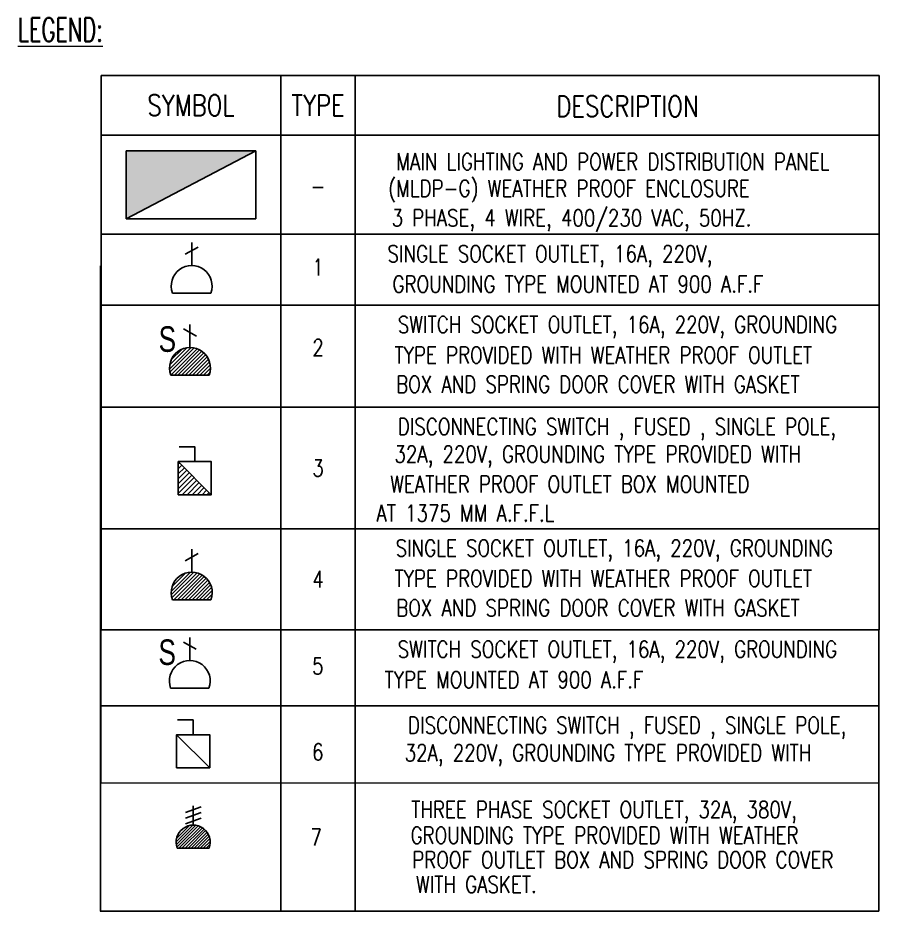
# Model space of a CAD drawing. Header units: millimetres. Extents: x 303 to 36781, y 801 to 16131.
# Drawn here: x 24269 to 36781, y 2103 to 15080 of the extents above; entities that cross this region are included whole.
import ezdxf
from ezdxf.enums import TextEntityAlignment as Align

# ---------------------------------------------------------------- set-up
doc = ezdxf.new("R2010")
doc.units = ezdxf.units.MM
doc.header["$MEASUREMENT"] = 0
for name, color, linetype in [('E-PW-SYM', 7, 'Continuous'), ('E-PW-TXT', 2, 'Continuous'), ('Layer1', 8, 'Continuous'), ('v.p', 7, 'Continuous'), ('veportes', 5, 'Continuous')]:
    doc.layers.add(name, color=color, linetype=linetype)
doc.layers.add('TEXT', color=2, linetype='Continuous', lineweight=0)
doc.layers.add('WALL', color=7, linetype='Continuous', lineweight=0)
doc.styles.add('EN-SCL', font='swisscl.ttf')
doc.styles.add('ROMDIM', font='romans.shx', dxfattribs={"width": 0.65})

# ---------------------------------------------------------------- blocks, each defined once
blk = doc.blocks.new('FAG')
at = {"lineweight": 0}
blk.add_hatch(color=13, dxfattribs=at).paths.add_polyline_path([(0.3, 0.041), (-0.3, 0.041), (-0.3, -0.275)])
at = {"layer": 'Layer1'}
for p, q in [((0.3, 0.041), (-0.3, 0.041)), ((-0.3, -0.275), (-0.3, 0.041)), ((0.3, 0.041), (-0.3, -0.275)), ((0.3, -0.275), (0.3, 0.041)), ((-0.3, -0.275), (0.3, -0.275))]:
    blk.add_line(p, q, dxfattribs=at)
blk = doc.blocks.new('E-S03')
at = {"layer": 'E-PW-SYM', "color": 0}
for p, q in [((-62.8, 381.3), (62.8, 451)), ((-187.4, 0), (187.4, 0))]:
    blk.add_line(p, q, dxfattribs=at)
at = {"layer": 'E-PW-SYM', "color": 4}
blk.add_line((0, 270), (0, 495), dxfattribs=at)
at = {"layer": 'E-PW-SYM', "color": 0}
blk.add_arc((0, 69.9), 200.1, 339.53713, 200.46287, dxfattribs=at)
at = {"layer": 'E-PW-TXT', "style": 'EN-SCL'}
for tag, p in [('SOCKET3 ABB.', (185, 727.1)), ('SOCKET3', (534.2, 202.6))]:
    blk.add_attdef(tag, text='', height=250, dxfattribs=at).set_placement(p, align=Align.MIDDLE_CENTER)
blk = doc.blocks.new('E-DS02')
at = {"layer": 'E-PW-SYM'}
blk.add_line((176.8, 353.6), (-176.8, 0), dxfattribs=at)
blk.add_lwpolyline([(-176.8, 353.6), (-176.8, 0), (176.8, 0), (176.8, 353.6)], close=True, dxfattribs=at)
blk.add_lwpolyline([(176.8, 176.8), (336.7, 176.8), (336.7, 344.4)], dxfattribs=at)
at = {"layer": 'E-PW-TXT', "style": 'EN-SCL'}
for tag, p in [('DESCONNECT2', (545.4, 1109.9)), ('EQUIPMENT2', (545.4, 779.8))]:
    blk.add_attdef(tag, text='', height=250, dxfattribs=at).set_placement(p, align=Align.MIDDLE_LEFT)
blk.add_attdef('DISCON2.', text='', height=250, dxfattribs=at).set_placement((685.3, 202.6), align=Align.MIDDLE_CENTER)
blk = doc.blocks.new('S5')
at = {"linetype": 'Continuous'}
h = blk.add_hatch(dxfattribs=at)
h.set_pattern_fill('ANSI31', color=1, scale=300, style=0)
h.paths.add_polyline_path([(-457.3, -196.7), (-103.8, -550.2), (-457.3, -550.2)])
blk.add_lwpolyline([(-457.3, -196.7), (-103.8, -550.2), (-457.3, -550.2), (-457.3, -196.7)])
at = {"layer": 'E-PW-SYM', "color": 7, "rotation": 90}
blk.add_blockref('E-DS02', (-103.8, -373.4), dxfattribs=at)
blk = doc.blocks.new('SW-S-WP')
at = {"layer": 'veportes', "linetype": 'Continuous'}
h = blk.add_hatch(dxfattribs=at)
h.set_pattern_fill('ANSI31', color=1, scale=125, style=0)
h.set_pattern_definition([(45, (27655.371, -14616.151), (-11.04854346, 11.04854346), [])])
edge = h.paths.add_edge_path()
edge.add_arc((560450.6, 114616.2), 122.5, 339.5371, 560.4629)
edge.add_line((560335.8, 114573.4), (560565.4, 114573.4))
at = {"layer": 'E-PW-SYM', "color": 4}
ref = blk.add_blockref('E-S03', (560450.6, 114571.7), dxfattribs=dict(at, xscale=-0.6186868656768638, yscale=0.6186868694394434, zscale=0.6186868686868686))
ref.add_attrib('SOCKET3 ABB.', 'S', dxfattribs={"layer": 'E-PW-TXT', "height": 154.7, "style": 'EN-SCL'}).set_placement((560313.7, 114789.6), align=Align.MIDDLE_CENTER)
blk = doc.blocks.new('S-WE-P')
at = {"layer": 'veportes', "linetype": 'Continuous'}
h = blk.add_hatch(dxfattribs=at)
h.set_pattern_fill('ANSI31', color=1, scale=125, style=0)
h.set_pattern_definition([(45, (27665.824, -14194.343), (-11.04854346, 11.04854346), [])])
edge = h.paths.add_edge_path()
edge.add_arc((560461.1, 115038), 122.5, 339.5371, 560.4629)
edge.add_line((560346.3, 114995.2), (560575.9, 114995.2))
at = {"layer": 'E-PW-SYM', "color": 4, "xscale": 0.6186868656768638, "yscale": 0.6186868694394434, "zscale": 0.6186868686868686}
blk.add_blockref('E-S03', (560461.1, 114993.5), dxfattribs=at)
blk = doc.blocks.new('power socket')
for p, q in [((26019.8, 11421.7), (26259.8, 11181.8)), ((26019.8, 11181.8), (26019.8, 11421.7)), ((26259.8, 11181.8), (26019.8, 11181.8))]:
    blk.add_line(p, q)
at = {"layer": 'E-PW-SYM', "color": 7, "xscale": 0.6787878794200878, "yscale": 0.6787878816776356, "zscale": 0.6787878787878787, "rotation": 90}
blk.add_blockref('E-DS02', (26259.8, 11301.8), dxfattribs=at)
blk = doc.blocks.new('E-S05')
at = {"layer": 'E-PW-SYM', "color": 4}
for p, q in [((-89, 418), (93, 483)), ((0, 270), (0, 495)), ((-89, 352), (93, 418)), ((-89, 286), (93, 352))]:
    blk.add_line(p, q, dxfattribs=at)
at = {"layer": 'E-PW-SYM', "color": 0}
blk.add_line((-187, 0), (187, 0), dxfattribs=at)
blk.add_arc((0, 70), 200, 339.5371, 200.4629, dxfattribs=at)
at = {"layer": 'E-PW-TXT', "style": 'EN-SCL'}
for tag, p in [('SOCKET5 ABB.', (185, 727)), ('SOCKET5', (472, 203))]:
    blk.add_attdef(tag, text='', height=250, dxfattribs=at).set_placement(p, align=Align.MIDDLE_CENTER)
blk = doc.blocks.new('3Q-WP')
at = {"layer": 'veportes', "linetype": 'Continuous'}
h = blk.add_hatch(dxfattribs=at)
h.set_pattern_fill('ANSI31', color=1, scale=125, style=0)
h.set_pattern_definition([(45, (27657.924, -15339.018), (-11.04854346, 11.04854346), [])])
edge = h.paths.add_edge_path()
edge.add_arc((560453.2, 113893.3), 122.5, 339.53713, 560.46287)
edge.add_line((560338.4, 113850.5), (560568, 113850.5))
at = {"layer": 'E-PW-SYM', "color": 4, "xscale": 0.6186868656768638, "yscale": 0.6186868694394434, "zscale": 0.6186868686868686}
blk.add_blockref('E-S05', (560453.2, 113848.8), dxfattribs=at)

msp = doc.modelspace()

# ---------------------------------------------------------------- linework, layer by layer
for points in [[(25466, 2103), (36747, 2103)], [(36747, 2103), (36779, 2103)]]:
    msp.add_lwpolyline(points)
at = {"layer": 'v.p', "linetype": 'Continuous'}
for p, q in [((25479, 14245), (25479, 9395)), ((28089, 14245), (28089, 9395)), ((29170, 14245), (29170, 9395)), ((36781, 14245), (36781, 9395)), ((36781, 11936), (25479, 11936)), ((25470, 11477), (25470, 2103)), ((36781, 10906), (25479, 10906)), ((25479, 9426), (25479, 6188)), ((36781, 9426), (25479, 9426)), ((28089, 9426), (28089, 6188)), ((29170, 9426), (29170, 6188)), ((36781, 9426), (36781, 6188)), ((36781, 7655), (25479, 7655)), ((25476, 6189), (25476, 3965)), ((36781, 6188), (25479, 6188)), ((28087, 6189), (28087, 2103)), ((29167, 6189), (29167, 2103)), ((36779, 6189), (36779, 2103)), ((36779, 5086), (25476, 5086))]:
    msp.add_line(p, q, dxfattribs=at)
for points in [[(25479, 14245), (36781, 14245)], [(25479, 13374), (36781, 13374)]]:
    msp.add_lwpolyline(points, dxfattribs=at)
at = {"layer": 'WALL'}
msp.add_line((25470, 3965), (36779, 3965), dxfattribs=at)

# ---------------------------------------------------------------- block references
for name, p, xscale, yscale, zscale in [('S5', (27220, 8900), 1.357575763355271, 1.357575758840176, 1.357575757575757), ('power socket', (-25464, -18179), 2, 2, 2)]:
    msp.add_blockref(name, p, dxfattribs=dict(xscale=xscale, yscale=yscale, zscale=zscale))
at = {"layer": 'E-PW-SYM', "color": 4, "xscale": 1.484848477624473, "yscale": 1.484848486654664, "zscale": 1.484848484848485}
msp.add_blockref('E-S03', (26794, 11081), dxfattribs=at)
at = {"layer": 'E-PW-SYM', "color": 4}
ref = msp.add_blockref('E-S03', (26767, 5342), dxfattribs=dict(at, xscale=-1.484848477624473, yscale=1.484848486654664, zscale=1.484848484848485))
ref.add_attrib('SOCKET3 ABB.', 'S', dxfattribs={"layer": 'E-PW-TXT', "height": 371, "style": 'EN-SCL'}).set_placement((26438, 5865), align=Align.MIDDLE_CENTER)
at = {"layer": 'Layer1', "xscale": 3137.076982043006, "yscale": 3137.076982056553, "zscale": 3137.076982056402}
msp.add_blockref('FAG', (26784, 13022), dxfattribs=at)
at = {"layer": 'veportes', "color": 1, "linetype": 'Continuous'}
for name, p, xscale, yscale, zscale in [('SW-S-WP', (-1318312, -265081), 2.4, 2.4, 2.4), ('S-WE-P', (-1318312, -269357), 2.4, 2.4, 2.4), ('3Q-WP', (-1094090, -224679), 2, 2, 2)]:
    msp.add_blockref(name, p, dxfattribs=dict(at, xscale=xscale, yscale=yscale, zscale=zscale))

# ---------------------------------------------------------------- texts
at = {"layer": 'TEXT', "color": 4, "style": 'ROMDIM', "width": 0.65}
msp.add_text('%%ULEGEND:', height=343.7, dxfattribs=at).set_placement((24269, 14737))
at = {"layer": 'TEXT', "color": 2, "style": 'ROMDIM', "width": 0.8}
for s, height, p in [('SYMBOL', 303, (26784, 13810)), ('TYPE', 303, (28630, 13810)), ('DESCRIPTION', 303.03, (33125, 13796)), ('MAIN LIGHTING AND POWER DISTRIBUTION PANEL ', 242.42, (32980, 12991)), ('(MLDP-G) WEATHER PROOF ENCLOSURE ', 242.42, (32342, 12586)), ('-', 242, (28630, 12632)), ('3 PHASE, 4 WIRE, 400/230 VAC, 50HZ.', 242.42, (32313, 12157)), ('SINGLE SOCKET OUTLET, 16A, 220V,', 242.42, (31999, 11616)), ('1', 242, (28630, 11457)), ('GROUNDING TYPE MOUNTED AT 900 A.F.F', 242.42, (32405, 11212)), ('SWITCH SOCKET OUTLET, 16A, 220V, GROUNDING ', 242.42, (33047, 10587)), ('2', 242, (28630, 10290)), ('TYPE PROVIDED WITH WEATHER PROOF OUTLET', 242.42, (32775, 10182)), ('BOX AND SPRING DOOR COVER WITH GASKET', 242.42, (32696, 9756)), ('DISCONNECTING SWITCH , FUSED , SINGLE POLE, ', 242.42, (33038, 9105)), ('32A, 220V, GROUNDING TYPE PROVIDED WITH ', 242.42, (32761, 8705)), ('3', 242, (28630, 8540)), ('WEATHER PROOF OUTLET BOX MOUNTED ', 242.42, (32355, 8306)), ('AT 1375 MM A.F.F.L', 242.42, (30771, 7884)), ('SINGLE SOCKET OUTLET, 16A, 220V, GROUNDING', 242.42, (32932, 7340)), ('4', 242, (28630, 6924)), ('TYPE PROVIDED WITH WEATHER PROOF OUTLET', 242.42, (32775, 6936)), ('BOX AND SPRING DOOR COVER WITH GASKET', 242.42, (32697, 6508)), ('SWITCH SOCKET OUTLET, 16A, 220V, GROUNDING ', 242.42, (33045, 5870)), ('5', 242, (28627, 5664)), ('TYPE MOUNTED AT 900 A.F.F', 242.42, (31476, 5465)), ('DISCONNECTING SWITCH , FUSED , SINGLE POLE, ', 242.42, (33187, 4766)), ('6', 242, (28627, 4415)), ('32A, 220V, GROUNDING TYPE PROVIDED WITH ', 242.42, (32910, 4366)), ('THREE PHASE SOCKET OUTLET, 32A, 380V,', 242.42, (32785, 3541)), ('7', 242, (28605, 3178)), ('GROUNDING TYPE PROVIDED WITH WEATHER', 242.42, (32793, 3204)), ('PROOF OUTLET BOX AND SPRING DOOR COVER', 242.42, (33058, 2849)), ('WITH GASKET.', 242.42, (30930, 2489))]:
    msp.add_text(s, height=height, dxfattribs=at).set_placement(p, align=Align.MIDDLE)

doc.saveas('drawing.dxf')
